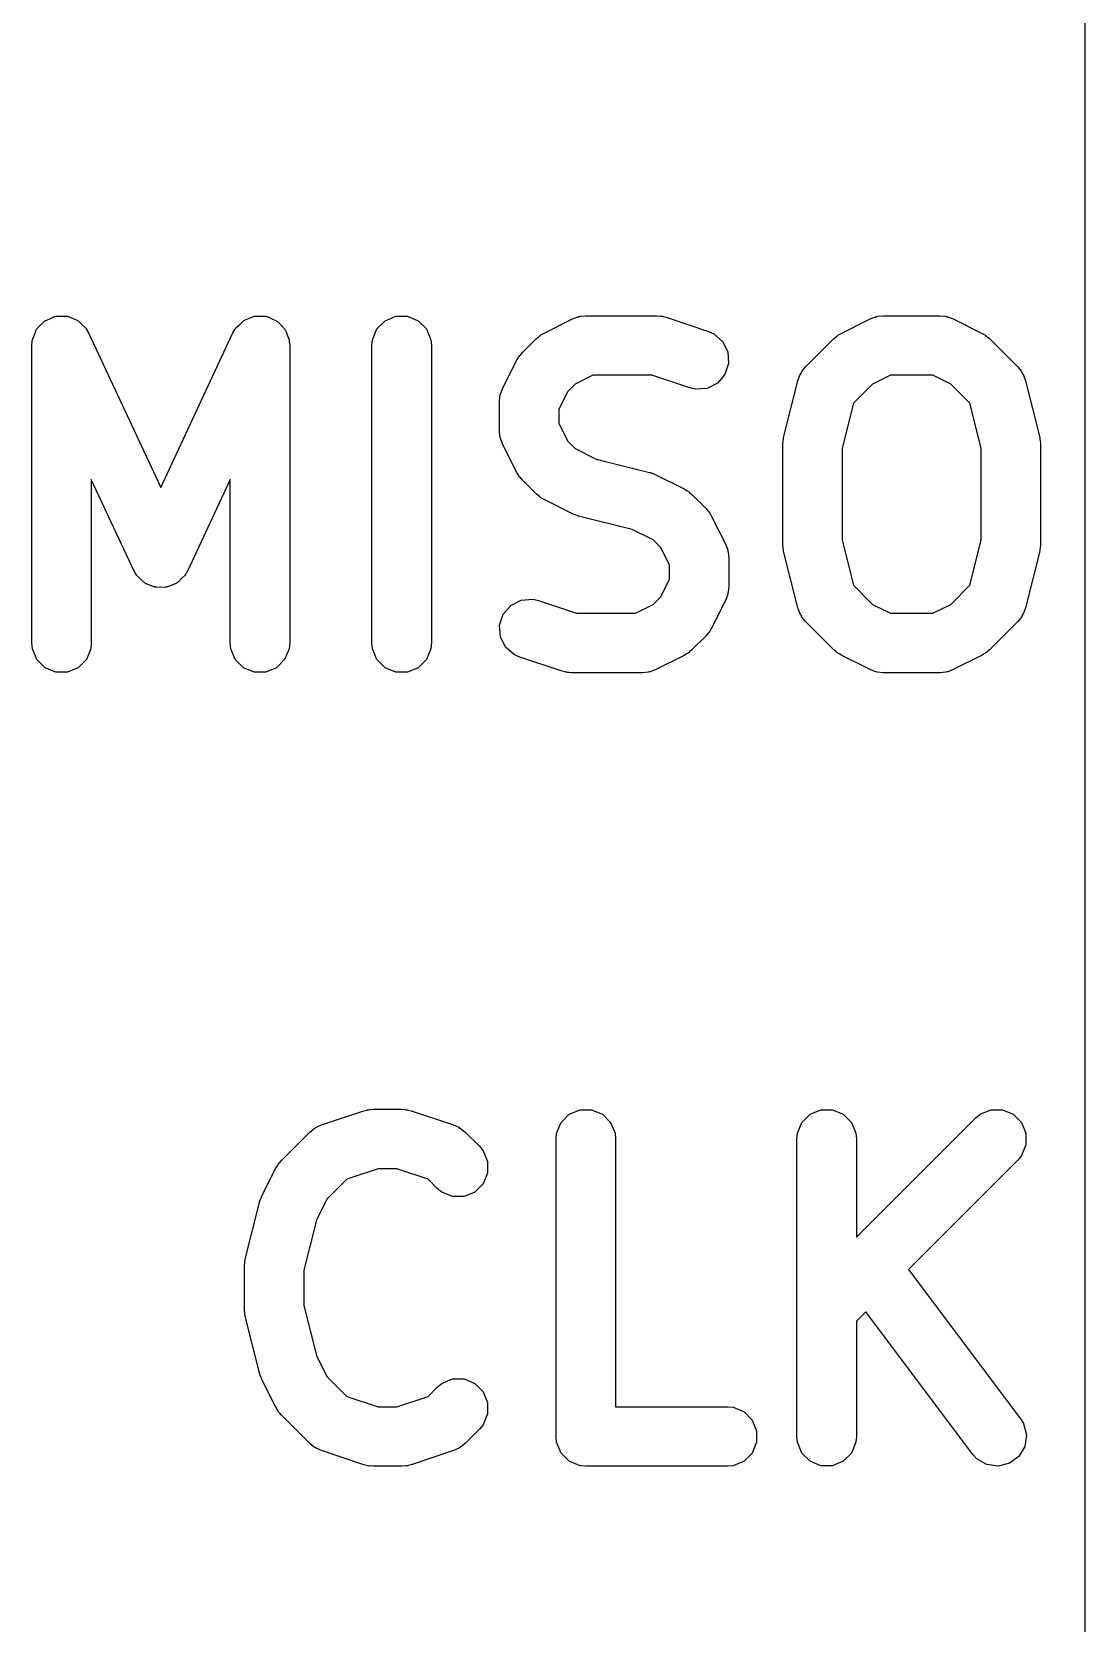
# Model space of a CAD drawing. Extents: x -4.27 to -3.21, y 5.41 to 6.94.
# Drawn here: x -3.6194 to -3.48, y 6.1225 to 6.3331 of the extents above; entities that cross this region are included whole.
import ezdxf

# ---------------------------------------------------------------- set-up
doc = ezdxf.new("R2010")
doc.units = 0
doc.header["$MEASUREMENT"] = 0
doc.layers.add('BLACK', color=7, linetype='CONTINUOUS')

msp = doc.modelspace()

# ---------------------------------------------------------------- linework, layer by layer
at = {"layer": 'BLACK', "linetype": 'CONTINUOUS'}
for p, q in [((-3.48, 6.22), (-3.48, 6.42)), ((-3.61872, 6.29375), (-3.61824, 6.29424)), ((-3.61824, 6.29424), (-3.61777, 6.29474)), ((-3.61777, 6.29474), (-3.6177, 6.29478)), ((-3.6177, 6.29478), (-3.61763, 6.29484)), ((-3.61763, 6.29484), (-3.617, 6.2951)), ((-3.617, 6.2951), (-3.61638, 6.29539)), ((-3.61638, 6.29539), (-3.6163, 6.29539)), ((-3.6163, 6.29539), (-3.61621, 6.29543)), ((-3.61621, 6.29543), (-3.61553, 6.29543)), ((-3.61553, 6.29543), (-3.61485, 6.29546)), ((-3.61485, 6.29546), (-3.61477, 6.29543)), ((-3.61477, 6.29543), (-3.61468, 6.29543)), ((-3.61468, 6.29543), (-3.61405, 6.29517)), ((-3.61405, 6.29517), (-3.6134, 6.29493)), ((-3.6134, 6.29493), (-3.61334, 6.29487)), ((-3.61334, 6.29487), (-3.61326, 6.29484)), ((-3.61326, 6.29484), (-3.61278, 6.29436)), ((-3.61278, 6.29436), (-3.61227, 6.2939)), ((-3.61227, 6.2939), (-3.61221, 6.29379)), ((-3.59244, 6.29379), (-3.59237, 6.2939)), ((-3.59237, 6.2939), (-3.59187, 6.29436)), ((-3.59187, 6.29436), (-3.59139, 6.29484)), ((-3.59139, 6.29484), (-3.59131, 6.29487)), ((-3.59131, 6.29487), (-3.59124, 6.29493)), ((-3.59124, 6.29493), (-3.5906, 6.29517)), ((-3.5906, 6.29517), (-3.58997, 6.29543)), ((-3.58997, 6.29543), (-3.58988, 6.29543)), ((-3.58988, 6.29543), (-3.5898, 6.29546)), ((-3.5898, 6.29546), (-3.58911, 6.29543)), ((-3.58911, 6.29543), (-3.58843, 6.29543)), ((-3.58843, 6.29543), (-3.58835, 6.29539)), ((-3.58835, 6.29539), (-3.58826, 6.29539)), ((-3.58826, 6.29539), (-3.58764, 6.2951)), ((-3.58764, 6.2951), (-3.58701, 6.29484)), ((-3.58701, 6.29484), (-3.58695, 6.29478)), ((-3.58695, 6.29478), (-3.58687, 6.29474)), ((-3.58687, 6.29474), (-3.58641, 6.29424)), ((-3.58641, 6.29424), (-3.58593, 6.29375)), ((-3.57373, 6.29375), (-3.57264, 6.29484)), ((-3.57264, 6.29484), (-3.57122, 6.29543)), ((-3.57122, 6.29543), (-3.56968, 6.29543)), ((-3.56968, 6.29543), (-3.56826, 6.29484)), ((-3.56826, 6.29484), (-3.56718, 6.29375)), ((-3.55159, 6.29321), (-3.54784, 6.29509)), ((-3.54784, 6.29509), (-3.54712, 6.29536)), ((-3.54712, 6.29536), (-3.54698, 6.29537)), ((-3.54698, 6.29537), (-3.54685, 6.29543)), ((-3.54685, 6.29543), (-3.54608, 6.2955)), ((-3.54608, 6.2955), (-3.53671, 6.2955)), ((-3.53671, 6.2955), (-3.53632, 6.29546)), ((-3.53632, 6.29546), (-3.53621, 6.29547)), ((-3.53621, 6.29547), (-3.53608, 6.29544)), ((-3.53608, 6.29544), (-3.53594, 6.29543)), ((-3.53594, 6.29543), (-3.53584, 6.29539)), ((-3.53584, 6.29539), (-3.53546, 6.2953)), ((-3.53546, 6.2953), (-3.52984, 6.29343)), ((-3.51222, 6.29321), (-3.50847, 6.29509)), ((-3.50847, 6.29509), (-3.50775, 6.29536)), ((-3.50775, 6.29536), (-3.50761, 6.29537)), ((-3.50761, 6.29537), (-3.50748, 6.29543)), ((-3.50748, 6.29543), (-3.50671, 6.2955)), ((-3.50671, 6.2955), (-3.49921, 6.2955)), ((-3.49921, 6.2955), (-3.49844, 6.29543)), ((-3.49844, 6.29543), (-3.49831, 6.29537)), ((-3.49831, 6.29537), (-3.49817, 6.29536)), ((-3.49817, 6.29536), (-3.49745, 6.29509)), ((-3.49745, 6.29509), (-3.4937, 6.29321)), ((-3.61938, 6.29157), (-3.61933, 6.29207)), ((-3.61934, 6.29216), (-3.61932, 6.29221)), ((-3.61933, 6.29207), (-3.61934, 6.29216)), ((-3.61932, 6.29221), (-3.61931, 6.29233)), ((-3.61931, 6.29233), (-3.61905, 6.29297)), ((-3.61905, 6.29297), (-3.61881, 6.29361)), ((-3.61881, 6.29361), (-3.61875, 6.29367)), ((-3.61875, 6.29367), (-3.61872, 6.29375)), ((-3.61221, 6.29379), (-3.61217, 6.29375)), ((-3.61217, 6.29375), (-3.61214, 6.29367)), ((-3.61214, 6.29367), (-3.61188, 6.29323)), ((-3.61188, 6.29323), (-3.60232, 6.27275)), ((-3.60232, 6.27275), (-3.59277, 6.29323)), ((-3.59277, 6.29323), (-3.59251, 6.29367)), ((-3.59251, 6.29367), (-3.59247, 6.29375)), ((-3.59247, 6.29375), (-3.59244, 6.29379)), ((-3.58593, 6.29375), (-3.58589, 6.29367)), ((-3.58589, 6.29367), (-3.58583, 6.29361)), ((-3.58583, 6.29361), (-3.5856, 6.29297)), ((-3.5856, 6.29297), (-3.58534, 6.29233)), ((-3.58534, 6.29233), (-3.58533, 6.29221)), ((-3.58533, 6.29221), (-3.58531, 6.29216)), ((-3.58531, 6.29216), (-3.58531, 6.29207)), ((-3.58531, 6.29207), (-3.58526, 6.29157)), ((-3.57439, 6.29157), (-3.57431, 6.29233)), ((-3.57431, 6.29233), (-3.57373, 6.29375)), ((-3.56718, 6.29375), (-3.56659, 6.29233)), ((-3.56659, 6.29233), (-3.56651, 6.29157)), ((-3.55449, 6.2906), (-3.55261, 6.29248)), ((-3.55261, 6.29248), (-3.55231, 6.29272)), ((-3.55231, 6.29272), (-3.55224, 6.2928)), ((-3.55224, 6.2928), (-3.55212, 6.29288)), ((-3.55212, 6.29288), (-3.55202, 6.29296)), ((-3.55202, 6.29296), (-3.55192, 6.293)), ((-3.55192, 6.293), (-3.55159, 6.29321)), ((-3.52984, 6.29343), (-3.52913, 6.29311)), ((-3.52913, 6.29311), (-3.52797, 6.29211)), ((-3.52797, 6.29211), (-3.52728, 6.29073)), ((-3.51699, 6.28873), (-3.51324, 6.29248)), ((-3.51324, 6.29248), (-3.51294, 6.29272)), ((-3.51294, 6.29272), (-3.51287, 6.2928)), ((-3.51287, 6.2928), (-3.51275, 6.29288)), ((-3.51275, 6.29288), (-3.51265, 6.29296)), ((-3.51265, 6.29296), (-3.51255, 6.293)), ((-3.51255, 6.293), (-3.51222, 6.29321)), ((-3.4937, 6.29321), (-3.49337, 6.293)), ((-3.49337, 6.293), (-3.49327, 6.29296)), ((-3.49327, 6.29296), (-3.49317, 6.29288)), ((-3.49317, 6.29288), (-3.49305, 6.2928)), ((-3.49305, 6.2928), (-3.49298, 6.29272)), ((-3.49298, 6.29272), (-3.49268, 6.29248)), ((-3.49268, 6.29248), (-3.48893, 6.28873)), ((-3.61938, 6.2522), (-3.61938, 6.29157)), ((-3.58526, 6.29157), (-3.58526, 6.2522)), ((-3.57439, 6.2522), (-3.57439, 6.29157)), ((-3.56651, 6.29157), (-3.56651, 6.2522)), ((-3.55523, 6.28958), (-3.55502, 6.28991)), ((-3.55502, 6.28991), (-3.55498, 6.29)), ((-3.55498, 6.29), (-3.55489, 6.29011)), ((-3.55489, 6.29011), (-3.55481, 6.29023)), ((-3.55481, 6.29023), (-3.55474, 6.2903)), ((-3.55474, 6.2903), (-3.55449, 6.2906)), ((-3.52728, 6.29073), (-3.52718, 6.2892)), ((-3.5571, 6.28583), (-3.55523, 6.28958)), ((-3.54515, 6.28763), (-3.5475, 6.28646)), ((-3.53734, 6.28763), (-3.54515, 6.28763)), ((-3.53233, 6.28596), (-3.53734, 6.28763)), ((-3.52766, 6.28774), (-3.52867, 6.28658)), ((-3.52718, 6.2892), (-3.52766, 6.28774)), ((-3.51803, 6.2869), (-3.51777, 6.28762)), ((-3.51777, 6.28762), (-3.51759, 6.28786)), ((-3.51759, 6.28786), (-3.51748, 6.28813)), ((-3.51748, 6.28813), (-3.51699, 6.28873)), ((-3.50578, 6.28763), (-3.50813, 6.28646)), ((-3.50014, 6.28763), (-3.50578, 6.28763)), ((-3.49779, 6.28646), (-3.50014, 6.28763)), ((-3.48893, 6.28873), (-3.48844, 6.28813)), ((-3.48844, 6.28813), (-3.48833, 6.28786)), ((-3.48833, 6.28786), (-3.48815, 6.28762)), ((-3.48815, 6.28762), (-3.48789, 6.2869)), ((-3.55738, 6.28511), (-3.5571, 6.28583)), ((-3.54847, 6.28548), (-3.54964, 6.28314)), ((-3.5475, 6.28646), (-3.54847, 6.28548)), ((-3.53157, 6.28579), (-3.53233, 6.28596)), ((-3.53004, 6.28589), (-3.53157, 6.28579)), ((-3.52867, 6.28658), (-3.53004, 6.28589)), ((-3.5199, 6.2794), (-3.51803, 6.2869)), ((-3.50813, 6.28646), (-3.51065, 6.28393)), ((-3.49527, 6.28393), (-3.49779, 6.28646)), ((-3.48789, 6.2869), (-3.48602, 6.2794)), ((-3.55752, 6.28407), (-3.55744, 6.28484)), ((-3.55752, 6.28032), (-3.55752, 6.28407)), ((-3.55744, 6.28484), (-3.55739, 6.28497)), ((-3.55739, 6.28497), (-3.55738, 6.28511)), ((-3.51065, 6.28393), (-3.51215, 6.27796)), ((-3.49377, 6.27796), (-3.49527, 6.28393)), ((-3.54964, 6.28314), (-3.54964, 6.28125)), ((-3.54964, 6.28125), (-3.54847, 6.2789)), ((-3.55744, 6.27955), (-3.55752, 6.28032)), ((-3.55739, 6.27942), (-3.55744, 6.27955)), ((-3.55738, 6.27928), (-3.55739, 6.27942)), ((-3.5571, 6.27856), (-3.55738, 6.27928)), ((-3.51997, 6.27892), (-3.51994, 6.27921)), ((-3.51994, 6.27921), (-3.51992, 6.27926)), ((-3.51992, 6.27926), (-3.5199, 6.2794)), ((-3.48602, 6.2794), (-3.486, 6.27926)), ((-3.486, 6.27926), (-3.48598, 6.27921)), ((-3.48598, 6.27921), (-3.48595, 6.27892)), ((-3.55523, 6.27481), (-3.5571, 6.27856)), ((-3.54847, 6.2789), (-3.5475, 6.27793)), ((-3.5475, 6.27793), (-3.54471, 6.27653)), ((-3.52002, 6.27863), (-3.51997, 6.27892)), ((-3.52001, 6.27858), (-3.52002, 6.27863)), ((-3.52002, 6.27844), (-3.52001, 6.27858)), ((-3.52002, 6.26532), (-3.52002, 6.27844)), ((-3.51215, 6.27796), (-3.51215, 6.2658)), ((-3.49377, 6.2658), (-3.49377, 6.27796)), ((-3.48595, 6.27892), (-3.4859, 6.27863)), ((-3.4859, 6.27863), (-3.48591, 6.27858)), ((-3.48591, 6.27858), (-3.4859, 6.27844)), ((-3.4859, 6.27844), (-3.4859, 6.26532)), ((-3.54471, 6.27653), (-3.53763, 6.27476)), ((-3.60589, 6.26178), (-3.61151, 6.27382)), ((-3.61151, 6.27382), (-3.61151, 6.2522)), ((-3.59314, 6.27382), (-3.59875, 6.26178)), ((-3.59314, 6.2522), (-3.59314, 6.27382)), ((-3.55502, 6.27448), (-3.55523, 6.27481)), ((-3.55498, 6.27438), (-3.55502, 6.27448)), ((-3.55489, 6.27427), (-3.55498, 6.27438)), ((-3.55481, 6.27415), (-3.55489, 6.27427)), ((-3.55474, 6.27409), (-3.55481, 6.27415)), ((-3.55449, 6.27378), (-3.55474, 6.27409)), ((-3.55261, 6.27191), (-3.55449, 6.27378)), ((-3.53763, 6.27476), (-3.53757, 6.27474)), ((-3.53757, 6.27474), (-3.53754, 6.27474)), ((-3.53754, 6.27474), (-3.53722, 6.27462)), ((-3.53722, 6.27462), (-3.5369, 6.2745)), ((-3.5369, 6.2745), (-3.53688, 6.27449)), ((-3.53688, 6.27449), (-3.53682, 6.27447)), ((-3.53682, 6.27447), (-3.53307, 6.27259)), ((-3.55231, 6.27166), (-3.55261, 6.27191)), ((-3.55224, 6.27158), (-3.55231, 6.27166)), ((-3.55212, 6.27151), (-3.55224, 6.27158)), ((-3.55202, 6.27142), (-3.55212, 6.27151)), ((-3.55192, 6.27138), (-3.55202, 6.27142)), ((-3.55159, 6.27117), (-3.55192, 6.27138)), ((-3.54784, 6.2693), (-3.55159, 6.27117)), ((-3.53307, 6.27259), (-3.53274, 6.27238)), ((-3.53274, 6.27238), (-3.53264, 6.27234)), ((-3.53264, 6.27234), (-3.53254, 6.27225)), ((-3.53254, 6.27225), (-3.53242, 6.27218)), ((-3.53242, 6.27218), (-3.53235, 6.2721)), ((-3.53235, 6.2721), (-3.53205, 6.27185)), ((-3.53205, 6.27185), (-3.53017, 6.26998)), ((-3.54778, 6.26928), (-3.54784, 6.2693)), ((-3.54776, 6.26926), (-3.54778, 6.26928)), ((-3.54744, 6.26914), (-3.54776, 6.26926)), ((-3.54712, 6.26902), (-3.54744, 6.26914)), ((-3.54709, 6.26902), (-3.54712, 6.26902)), ((-3.54703, 6.269), (-3.54709, 6.26902)), ((-3.53995, 6.26723), (-3.54703, 6.269)), ((-3.53017, 6.26998), (-3.52992, 6.26968)), ((-3.52992, 6.26968), (-3.52985, 6.26961)), ((-3.52985, 6.26961), (-3.52977, 6.26949)), ((-3.52977, 6.26949), (-3.52968, 6.26938)), ((-3.52968, 6.26938), (-3.52964, 6.26929)), ((-3.52964, 6.26929), (-3.52943, 6.26895)), ((-3.52943, 6.26895), (-3.52756, 6.26521)), ((-3.53716, 6.26583), (-3.53995, 6.26723)), ((-3.53619, 6.26486), (-3.53716, 6.26583)), ((-3.53502, 6.26252), (-3.53619, 6.26486)), ((-3.52756, 6.26521), (-3.52728, 6.26448)), ((-3.52728, 6.26448), (-3.52727, 6.26434)), ((-3.52001, 6.26519), (-3.52002, 6.26532)), ((-3.52002, 6.26513), (-3.52001, 6.26519)), ((-3.51997, 6.26484), (-3.52002, 6.26513)), ((-3.51994, 6.26455), (-3.51997, 6.26484)), ((-3.51992, 6.2645), (-3.51994, 6.26455)), ((-3.5199, 6.26436), (-3.51992, 6.2645)), ((-3.51803, 6.25687), (-3.5199, 6.26436)), ((-3.51215, 6.2658), (-3.51065, 6.25983)), ((-3.49527, 6.25983), (-3.49377, 6.2658)), ((-3.48602, 6.26436), (-3.48789, 6.25687)), ((-3.486, 6.2645), (-3.48602, 6.26436)), ((-3.48598, 6.26455), (-3.486, 6.2645)), ((-3.48595, 6.26484), (-3.48598, 6.26455)), ((-3.4859, 6.26513), (-3.48595, 6.26484)), ((-3.4859, 6.26532), (-3.48591, 6.26519)), ((-3.48591, 6.26519), (-3.4859, 6.26513)), ((-3.53502, 6.26062), (-3.53502, 6.26252)), ((-3.52727, 6.26434), (-3.52722, 6.26421)), ((-3.52722, 6.26421), (-3.52714, 6.26344)), ((-3.52714, 6.26344), (-3.52714, 6.2597)), ((-3.60572, 6.2615), (-3.60589, 6.26178)), ((-3.60569, 6.2614), (-3.60572, 6.2615)), ((-3.60563, 6.26134), (-3.60569, 6.2614)), ((-3.6055, 6.26112), (-3.60563, 6.26134)), ((-3.60506, 6.26071), (-3.6055, 6.26112)), ((-3.60465, 6.26027), (-3.60506, 6.26071)), ((-3.60449, 6.2602), (-3.60465, 6.26027)), ((-3.60436, 6.26008), (-3.60449, 6.2602)), ((-3.60015, 6.2602), (-3.60028, 6.26008)), ((-3.59999, 6.26027), (-3.60015, 6.2602)), ((-3.59959, 6.26071), (-3.59999, 6.26027)), ((-3.59915, 6.26112), (-3.59959, 6.26071)), ((-3.59902, 6.26134), (-3.59915, 6.26112)), ((-3.59896, 6.2614), (-3.59902, 6.26134)), ((-3.59892, 6.2615), (-3.59896, 6.2614)), ((-3.59875, 6.26178), (-3.59892, 6.2615)), ((-3.53619, 6.25828), (-3.53502, 6.26062)), ((-3.6038, 6.25987), (-3.60436, 6.26008)), ((-3.60326, 6.25962), (-3.6038, 6.25987)), ((-3.60308, 6.25961), (-3.60326, 6.25962)), ((-3.60292, 6.25955), (-3.60308, 6.25961)), ((-3.60232, 6.25958), (-3.60292, 6.25955)), ((-3.60172, 6.25955), (-3.60232, 6.25958)), ((-3.60156, 6.25961), (-3.60172, 6.25955)), ((-3.60139, 6.25962), (-3.60156, 6.25961)), ((-3.60084, 6.25987), (-3.60139, 6.25962)), ((-3.60028, 6.26008), (-3.60084, 6.25987)), ((-3.53716, 6.25731), (-3.53619, 6.25828)), ((-3.52728, 6.25866), (-3.52756, 6.25793)), ((-3.52727, 6.2588), (-3.52728, 6.25866)), ((-3.52722, 6.25893), (-3.52727, 6.2588)), ((-3.52714, 6.2597), (-3.52722, 6.25893)), ((-3.51065, 6.25983), (-3.50813, 6.25731)), ((-3.49779, 6.25731), (-3.49527, 6.25983)), ((-3.55748, 6.25456), (-3.557, 6.25602)), ((-3.557, 6.25602), (-3.55599, 6.25718)), ((-3.55599, 6.25718), (-3.55462, 6.25787)), ((-3.55462, 6.25787), (-3.55309, 6.25798)), ((-3.55309, 6.25798), (-3.55233, 6.25781)), ((-3.55233, 6.25781), (-3.54732, 6.25613)), ((-3.54732, 6.25613), (-3.53951, 6.25613)), ((-3.53951, 6.25613), (-3.53716, 6.25731)), ((-3.52756, 6.25793), (-3.52943, 6.25418)), ((-3.51777, 6.25614), (-3.51803, 6.25687)), ((-3.51759, 6.2559), (-3.51777, 6.25614)), ((-3.50813, 6.25731), (-3.50578, 6.25613)), ((-3.50578, 6.25613), (-3.50014, 6.25613)), ((-3.50014, 6.25613), (-3.49779, 6.25731)), ((-3.48815, 6.25614), (-3.48833, 6.2559)), ((-3.48789, 6.25687), (-3.48815, 6.25614)), ((-3.55738, 6.25303), (-3.55748, 6.25456)), ((-3.52964, 6.25385), (-3.52968, 6.25376)), ((-3.52943, 6.25418), (-3.52964, 6.25385)), ((-3.51748, 6.25563), (-3.51759, 6.2559)), ((-3.51699, 6.25504), (-3.51748, 6.25563)), ((-3.51324, 6.25129), (-3.51699, 6.25504)), ((-3.48893, 6.25504), (-3.49268, 6.25129)), ((-3.48844, 6.25563), (-3.48893, 6.25504)), ((-3.48833, 6.2559), (-3.48844, 6.25563)), ((-3.61931, 6.25143), (-3.61938, 6.2522)), ((-3.61151, 6.2522), (-3.61158, 6.25143)), ((-3.59306, 6.25143), (-3.59314, 6.2522)), ((-3.58526, 6.2522), (-3.58534, 6.25143)), ((-3.57431, 6.25143), (-3.57439, 6.2522)), ((-3.56651, 6.2522), (-3.56659, 6.25143)), ((-3.55669, 6.25166), (-3.55738, 6.25303)), ((-3.53017, 6.25316), (-3.53205, 6.25129)), ((-3.52992, 6.25346), (-3.53017, 6.25316)), ((-3.52985, 6.25353), (-3.52992, 6.25346)), ((-3.52977, 6.25365), (-3.52985, 6.25353)), ((-3.52968, 6.25376), (-3.52977, 6.25365)), ((-3.61872, 6.25001), (-3.61931, 6.25143)), ((-3.61763, 6.24892), (-3.61872, 6.25001)), ((-3.61217, 6.25001), (-3.61326, 6.24892)), ((-3.61158, 6.25143), (-3.61217, 6.25001)), ((-3.59247, 6.25001), (-3.59306, 6.25143)), ((-3.59139, 6.24892), (-3.59247, 6.25001)), ((-3.58593, 6.25001), (-3.58701, 6.24892)), ((-3.58534, 6.25143), (-3.58593, 6.25001)), ((-3.57373, 6.25001), (-3.57431, 6.25143)), ((-3.57264, 6.24892), (-3.57373, 6.25001)), ((-3.56718, 6.25001), (-3.56826, 6.24892)), ((-3.56659, 6.25143), (-3.56718, 6.25001)), ((-3.55553, 6.25065), (-3.55669, 6.25166)), ((-3.55482, 6.25034), (-3.55553, 6.25065)), ((-3.5492, 6.24846), (-3.55482, 6.25034)), ((-3.53307, 6.25055), (-3.53682, 6.24867)), ((-3.53274, 6.25076), (-3.53307, 6.25055)), ((-3.53264, 6.2508), (-3.53274, 6.25076)), ((-3.53254, 6.25089), (-3.53264, 6.2508)), ((-3.53242, 6.25096), (-3.53254, 6.25089)), ((-3.53235, 6.25104), (-3.53242, 6.25096)), ((-3.53205, 6.25129), (-3.53235, 6.25104)), ((-3.51294, 6.25104), (-3.51324, 6.25129)), ((-3.51287, 6.25096), (-3.51294, 6.25104)), ((-3.51275, 6.25089), (-3.51287, 6.25096)), ((-3.51265, 6.2508), (-3.51275, 6.25089)), ((-3.51255, 6.25076), (-3.51265, 6.2508)), ((-3.51222, 6.25055), (-3.51255, 6.25076)), ((-3.50847, 6.24867), (-3.51222, 6.25055)), ((-3.4937, 6.25055), (-3.49745, 6.24867)), ((-3.49337, 6.25076), (-3.4937, 6.25055)), ((-3.49327, 6.2508), (-3.49337, 6.25076)), ((-3.49317, 6.25089), (-3.49327, 6.2508)), ((-3.49305, 6.25096), (-3.49317, 6.25089)), ((-3.49298, 6.25104), (-3.49305, 6.25096)), ((-3.49268, 6.25129), (-3.49298, 6.25104)), ((-3.61621, 6.24833), (-3.61763, 6.24892)), ((-3.61468, 6.24833), (-3.61621, 6.24833)), ((-3.61326, 6.24892), (-3.61468, 6.24833)), ((-3.58997, 6.24833), (-3.59139, 6.24892)), ((-3.58843, 6.24833), (-3.58997, 6.24833)), ((-3.58701, 6.24892), (-3.58843, 6.24833)), ((-3.57122, 6.24833), (-3.57264, 6.24892)), ((-3.56968, 6.24833), (-3.57122, 6.24833)), ((-3.56826, 6.24892), (-3.56968, 6.24833)), ((-3.54882, 6.24837), (-3.5492, 6.24846)), ((-3.54872, 6.24833), (-3.54882, 6.24837)), ((-3.54858, 6.24832), (-3.54872, 6.24833)), ((-3.54845, 6.24829), (-3.54858, 6.24832)), ((-3.54834, 6.2483), (-3.54845, 6.24829)), ((-3.54795, 6.24826), (-3.54834, 6.2483)), ((-3.53858, 6.24826), (-3.54795, 6.24826)), ((-3.53781, 6.24833), (-3.53858, 6.24826)), ((-3.53768, 6.24839), (-3.53781, 6.24833)), ((-3.53754, 6.2484), (-3.53768, 6.24839)), ((-3.53682, 6.24867), (-3.53754, 6.2484)), ((-3.50775, 6.2484), (-3.50847, 6.24867)), ((-3.50761, 6.24839), (-3.50775, 6.2484)), ((-3.50748, 6.24833), (-3.50761, 6.24839)), ((-3.50671, 6.24826), (-3.50748, 6.24833)), ((-3.49921, 6.24826), (-3.50671, 6.24826)), ((-3.49844, 6.24833), (-3.49921, 6.24826)), ((-3.49831, 6.24839), (-3.49844, 6.24833)), ((-3.49817, 6.2484), (-3.49831, 6.24839)), ((-3.49745, 6.24867), (-3.49817, 6.2484)), ((-3.48, 6.12), (-3.48, 6.22)), ((-3.58107, 6.18843), (-3.57544, 6.1903)), ((-3.57544, 6.1903), (-3.57506, 6.19039)), ((-3.57506, 6.19039), (-3.57497, 6.19043)), ((-3.57497, 6.19043), (-3.57483, 6.19044)), ((-3.57483, 6.19044), (-3.57469, 6.19047)), ((-3.57469, 6.19047), (-3.57459, 6.19046)), ((-3.57459, 6.19046), (-3.5742, 6.1905)), ((-3.5742, 6.1905), (-3.57045, 6.1905)), ((-3.57045, 6.1905), (-3.57006, 6.19046)), ((-3.57006, 6.19046), (-3.56996, 6.19047)), ((-3.56996, 6.19047), (-3.56982, 6.19044)), ((-3.56982, 6.19044), (-3.56968, 6.19043)), ((-3.56968, 6.19043), (-3.56958, 6.19039)), ((-3.56958, 6.19039), (-3.5692, 6.1903)), ((-3.5692, 6.1903), (-3.56358, 6.18843)), ((-3.54994, 6.18733), (-3.54935, 6.18875)), ((-3.54935, 6.18875), (-3.54826, 6.18984)), ((-3.54826, 6.18984), (-3.54684, 6.19043)), ((-3.54684, 6.19043), (-3.54531, 6.19043)), ((-3.54531, 6.19043), (-3.54389, 6.18984)), ((-3.54389, 6.18984), (-3.5428, 6.18875)), ((-3.5428, 6.18875), (-3.54221, 6.18733)), ((-3.51807, 6.18733), (-3.51748, 6.18875)), ((-3.51748, 6.18875), (-3.51639, 6.18984)), ((-3.51639, 6.18984), (-3.51497, 6.19043)), ((-3.51497, 6.19043), (-3.51344, 6.19043)), ((-3.51344, 6.19043), (-3.51202, 6.18984)), ((-3.51202, 6.18984), (-3.51093, 6.18875)), ((-3.51093, 6.18875), (-3.51034, 6.18733)), ((-3.51027, 6.17357), (-3.49449, 6.18935)), ((-3.49449, 6.18935), (-3.49389, 6.18984)), ((-3.49389, 6.18984), (-3.49248, 6.19043)), ((-3.49248, 6.19043), (-3.49094, 6.19043)), ((-3.49094, 6.19043), (-3.48952, 6.18984)), ((-3.48952, 6.18984), (-3.48843, 6.18875)), ((-3.48843, 6.18875), (-3.48785, 6.18733)), ((-3.58636, 6.18373), (-3.58261, 6.18748)), ((-3.58261, 6.18748), (-3.58201, 6.18796)), ((-3.58201, 6.18796), (-3.58188, 6.18802)), ((-3.58188, 6.18802), (-3.58177, 6.18811)), ((-3.58177, 6.18811), (-3.58107, 6.18843)), ((-3.56358, 6.18843), (-3.56287, 6.18811)), ((-3.56287, 6.18811), (-3.56277, 6.18802)), ((-3.56277, 6.18802), (-3.56264, 6.18796)), ((-3.56264, 6.18796), (-3.56204, 6.18748)), ((-3.56204, 6.18748), (-3.56016, 6.1856)), ((-3.55001, 6.18657), (-3.54994, 6.18733)), ((-3.55001, 6.1472), (-3.55001, 6.18657)), ((-3.54221, 6.18733), (-3.54214, 6.18657)), ((-3.54214, 6.18657), (-3.54214, 6.15113)), ((-3.51814, 6.18657), (-3.51807, 6.18733)), ((-3.51814, 6.1472), (-3.51814, 6.18657)), ((-3.51034, 6.18733), (-3.51027, 6.18657)), ((-3.51027, 6.18657), (-3.51027, 6.17357)), ((-3.48785, 6.18733), (-3.48785, 6.1858)), ((-3.56016, 6.1856), (-3.55968, 6.185)), ((-3.55968, 6.185), (-3.55909, 6.18358)), ((-3.48843, 6.18438), (-3.48892, 6.18378)), ((-3.48785, 6.1858), (-3.48843, 6.18438)), ((-3.58897, 6.17895), (-3.58709, 6.1827)), ((-3.58709, 6.1827), (-3.58688, 6.18303)), ((-3.58688, 6.18303), (-3.58684, 6.18313)), ((-3.58684, 6.18313), (-3.58676, 6.18324)), ((-3.58676, 6.18324), (-3.58668, 6.18336)), ((-3.58668, 6.18336), (-3.5866, 6.18342)), ((-3.5866, 6.18342), (-3.58636, 6.18373)), ((-3.57356, 6.18263), (-3.57769, 6.18125)), ((-3.57109, 6.18263), (-3.57356, 6.18263)), ((-3.56695, 6.18125), (-3.57109, 6.18263)), ((-3.55909, 6.18358), (-3.55909, 6.18205)), ((-3.48892, 6.18378), (-3.50338, 6.16932)), ((-3.57769, 6.18125), (-3.58034, 6.17861)), ((-3.56573, 6.18003), (-3.56695, 6.18125)), ((-3.55968, 6.18063), (-3.56076, 6.17954)), ((-3.55909, 6.18205), (-3.55968, 6.18063)), ((-3.59114, 6.17065), (-3.58927, 6.17815)), ((-3.58927, 6.17815), (-3.58925, 6.1782)), ((-3.58925, 6.1782), (-3.58924, 6.17823)), ((-3.58924, 6.17823), (-3.58912, 6.17855)), ((-3.58912, 6.17855), (-3.58901, 6.17887)), ((-3.58901, 6.17887), (-3.58899, 6.1789)), ((-3.58899, 6.1789), (-3.58897, 6.17895)), ((-3.58034, 6.17861), (-3.58173, 6.17582)), ((-3.56514, 6.17954), (-3.56573, 6.18003)), ((-3.56372, 6.17896), (-3.56514, 6.17954)), ((-3.56218, 6.17896), (-3.56372, 6.17896)), ((-3.56076, 6.17954), (-3.56218, 6.17896)), ((-3.58173, 6.17582), (-3.58338, 6.16921)), ((-3.59126, 6.16969), (-3.59124, 6.16983)), ((-3.59126, 6.16407), (-3.59126, 6.16969)), ((-3.59125, 6.16988), (-3.59121, 6.17017)), ((-3.59124, 6.16983), (-3.59125, 6.16988)), ((-3.59121, 6.17017), (-3.59118, 6.17046)), ((-3.59118, 6.17046), (-3.59116, 6.17051)), ((-3.59116, 6.17051), (-3.59114, 6.17065)), ((-3.58338, 6.16921), (-3.58338, 6.16455)), ((-3.50338, 6.16932), (-3.48856, 6.14956)), ((-3.59124, 6.16393), (-3.59126, 6.16407)), ((-3.59125, 6.16388), (-3.59124, 6.16393)), ((-3.59121, 6.16359), (-3.59125, 6.16388)), ((-3.59118, 6.1633), (-3.59121, 6.16359)), ((-3.59116, 6.16325), (-3.59118, 6.1633)), ((-3.58338, 6.16455), (-3.58173, 6.15794)), ((-3.50901, 6.1637), (-3.51027, 6.16244)), ((-3.49486, 6.14483), (-3.50901, 6.1637)), ((-3.59114, 6.16311), (-3.59116, 6.16325)), ((-3.58927, 6.15562), (-3.59114, 6.16311)), ((-3.51027, 6.16244), (-3.51027, 6.1472)), ((-3.58173, 6.15794), (-3.58034, 6.15515)), ((-3.58925, 6.15556), (-3.58927, 6.15562)), ((-3.58924, 6.15553), (-3.58925, 6.15556)), ((-3.58912, 6.15521), (-3.58924, 6.15553)), ((-3.58901, 6.15489), (-3.58912, 6.15521)), ((-3.58899, 6.15487), (-3.58901, 6.15489)), ((-3.58897, 6.15481), (-3.58899, 6.15487)), ((-3.58034, 6.15515), (-3.57769, 6.15251)), ((-3.58709, 6.15106), (-3.58897, 6.15481)), ((-3.56695, 6.15251), (-3.56573, 6.15373)), ((-3.56573, 6.15373), (-3.56514, 6.15422)), ((-3.56514, 6.15422), (-3.56372, 6.15481)), ((-3.56372, 6.15481), (-3.56218, 6.15481)), ((-3.56218, 6.15481), (-3.56076, 6.15422)), ((-3.56076, 6.15422), (-3.55968, 6.15313)), ((-3.55968, 6.15313), (-3.55909, 6.15171)), ((-3.58688, 6.15073), (-3.58709, 6.15106)), ((-3.58684, 6.15063), (-3.58688, 6.15073)), ((-3.57769, 6.15251), (-3.57356, 6.15113)), ((-3.57356, 6.15113), (-3.57109, 6.15113)), ((-3.57109, 6.15113), (-3.56695, 6.15251)), ((-3.55909, 6.15171), (-3.55909, 6.15018)), ((-3.54214, 6.15113), (-3.52733, 6.15113)), ((-3.52733, 6.15113), (-3.52656, 6.15106)), ((-3.52656, 6.15106), (-3.52514, 6.15047)), ((-3.58676, 6.15052), (-3.58684, 6.15063)), ((-3.58668, 6.15041), (-3.58676, 6.15052)), ((-3.5866, 6.15034), (-3.58668, 6.15041)), ((-3.58636, 6.15004), (-3.5866, 6.15034)), ((-3.58261, 6.14629), (-3.58636, 6.15004)), ((-3.55968, 6.14876), (-3.56016, 6.14816)), ((-3.55909, 6.15018), (-3.55968, 6.14876)), ((-3.52514, 6.15047), (-3.52405, 6.14938)), ((-3.52405, 6.14938), (-3.52347, 6.14796)), ((-3.48856, 6.14956), (-3.48816, 6.1489)), ((-3.48816, 6.1489), (-3.48778, 6.14741)), ((-3.56016, 6.14816), (-3.56204, 6.14629)), ((-3.54994, 6.14643), (-3.55001, 6.1472)), ((-3.52347, 6.14796), (-3.52347, 6.14643)), ((-3.51807, 6.14643), (-3.51814, 6.1472)), ((-3.51027, 6.1472), (-3.51034, 6.14643)), ((-3.48778, 6.14741), (-3.48799, 6.14589)), ((-3.58201, 6.1458), (-3.58261, 6.14629)), ((-3.58188, 6.14574), (-3.58201, 6.1458)), ((-3.58177, 6.14565), (-3.58188, 6.14574)), ((-3.58107, 6.14534), (-3.58177, 6.14565)), ((-3.57544, 6.14346), (-3.58107, 6.14534)), ((-3.56358, 6.14534), (-3.5692, 6.14346)), ((-3.56287, 6.14565), (-3.56358, 6.14534)), ((-3.56277, 6.14574), (-3.56287, 6.14565)), ((-3.56264, 6.1458), (-3.56277, 6.14574)), ((-3.56204, 6.14629), (-3.56264, 6.1458)), ((-3.54935, 6.14501), (-3.54994, 6.14643)), ((-3.54826, 6.14392), (-3.54935, 6.14501)), ((-3.52405, 6.14501), (-3.52514, 6.14392)), ((-3.52347, 6.14643), (-3.52405, 6.14501)), ((-3.51748, 6.14501), (-3.51807, 6.14643)), ((-3.51639, 6.14392), (-3.51748, 6.14501)), ((-3.51093, 6.14501), (-3.51202, 6.14392)), ((-3.51034, 6.14643), (-3.51093, 6.14501)), ((-3.49434, 6.14426), (-3.49486, 6.14483)), ((-3.48878, 6.14457), (-3.49001, 6.14365)), ((-3.48799, 6.14589), (-3.48878, 6.14457)), ((-3.57506, 6.14337), (-3.57544, 6.14346)), ((-3.57497, 6.14333), (-3.57506, 6.14337)), ((-3.57483, 6.14332), (-3.57497, 6.14333)), ((-3.57469, 6.14329), (-3.57483, 6.14332)), ((-3.57459, 6.1433), (-3.57469, 6.14329)), ((-3.5742, 6.14326), (-3.57459, 6.1433)), ((-3.57045, 6.14326), (-3.5742, 6.14326)), ((-3.57006, 6.1433), (-3.57045, 6.14326)), ((-3.56996, 6.14329), (-3.57006, 6.1433)), ((-3.56982, 6.14332), (-3.56996, 6.14329)), ((-3.56968, 6.14333), (-3.56982, 6.14332)), ((-3.56958, 6.14337), (-3.56968, 6.14333)), ((-3.5692, 6.14346), (-3.56958, 6.14337)), ((-3.54684, 6.14333), (-3.54826, 6.14392)), ((-3.54608, 6.14326), (-3.54684, 6.14333)), ((-3.52733, 6.14326), (-3.54608, 6.14326)), ((-3.52656, 6.14333), (-3.52733, 6.14326)), ((-3.52514, 6.14392), (-3.52656, 6.14333)), ((-3.51497, 6.14333), (-3.51639, 6.14392)), ((-3.51344, 6.14333), (-3.51497, 6.14333)), ((-3.51202, 6.14392), (-3.51344, 6.14333)), ((-3.49301, 6.14348), (-3.49434, 6.14426)), ((-3.49149, 6.14326), (-3.49301, 6.14348)), ((-3.49001, 6.14365), (-3.49149, 6.14326))]:
    msp.add_line(p, q, dxfattribs=at)

doc.saveas('drawing.dxf')
